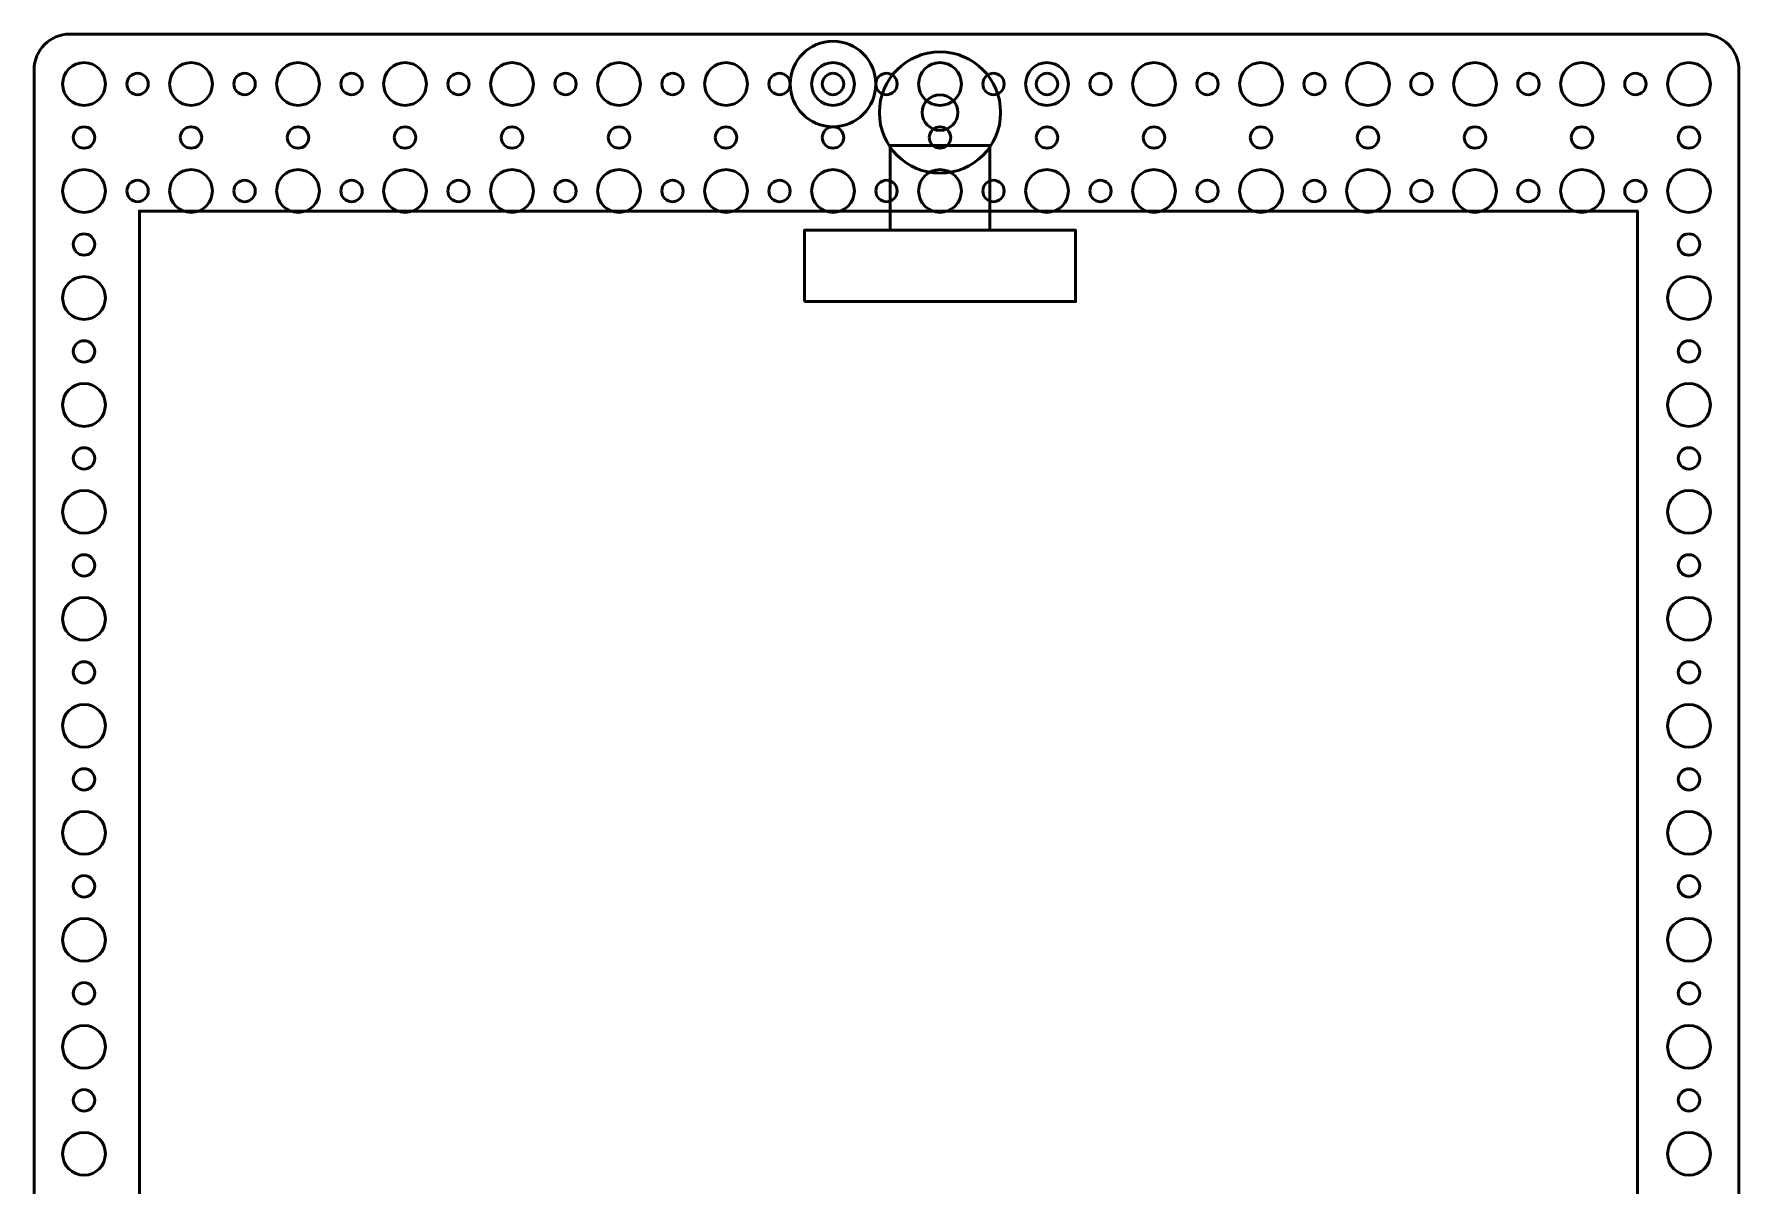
# Model space of a CAD drawing. Header units: centimetres. Extents: x -73 to 73, y -61 to 74.
# Drawn here: x -26.95 to -3.05, y -44.7 to -28.55 of the extents above; entities that cross this region are included whole.
import ezdxf

# ---------------------------------------------------------------- set-up
doc = ezdxf.new("R2010")
doc.units = ezdxf.units.CM
doc.header["$MEASUREMENT"] = 0
doc.layers.add('Layer 1', color=7, linetype='Continuous')

msp = doc.modelspace()

# ---------------------------------------------------------------- linework, layer by layer
at = {"layer": 'Layer 1', "color": 4, "lineweight": 53}
for points in [[(-14.95002, -31.29999), (-13.55002, -31.29999), (-13.55002, -30.10983), (-14.95002, -30.10983), (-14.95002, -31.29999)], [(-25.47354, -60.7323), (-4.47354, -60.7323), (-4.47354, -31.0323), (-25.47354, -31.0323), (-25.47354, -60.7323)], [(-16.15002, -32.3), (-12.35002, -32.3), (-12.35002, -31.3), (-16.15002, -31.3), (-16.15002, -32.3)]]:
    msp.add_lwpolyline(points, close=True, dxfattribs=at)
for centre, major_axis in [((-14.25, -29.65), (0, 0.85)), ((-15.75, -29.25), (0, 0.15)), ((-12.75, -29.25), (0, 0.15)), ((-14.25, -29.65), (0, 0.25))]:
    msp.add_ellipse(centre, major_axis=major_axis, ratio=1, dxfattribs=at)
at = {"layer": 'Layer 1', "lineweight": 53}
for centre, major_axis in [((-26.24999, -29.25001), (0, 0.30001)), ((-3.74999, -29.25001), (0, 0.30001)), ((-26.25, -30), (0, 0.15)), ((-3.75, -30), (0, 0.15)), ((-26.24999, -30.75001), (0, 0.30001)), ((-3.74999, -30.75001), (0, 0.30001)), ((-26.25, -31.5), (0, 0.15)), ((-3.75, -31.5), (0, 0.15)), ((-26.24999, -32.25001), (0, 0.30001)), ((-3.74999, -32.25001), (0, 0.30001)), ((-26.25, -33), (0, 0.15)), ((-3.75, -33), (0, 0.15)), ((-26.24999, -33.75001), (0, 0.30001)), ((-3.74999, -33.75001), (0, 0.30001)), ((-26.25, -34.5), (0, 0.15)), ((-3.75, -34.5), (0, 0.15)), ((-26.24999, -35.25001), (0, 0.30001)), ((-3.74999, -35.25001), (0, 0.30001)), ((-26.25, -36), (0, 0.15)), ((-3.75, -36), (0, 0.15)), ((-26.24999, -36.75001), (0, 0.30001)), ((-3.74999, -36.75001), (0, 0.30001)), ((-26.25, -37.5), (0, 0.15)), ((-3.75, -37.5), (0, 0.15)), ((-26.24999, -38.25001), (0, 0.30001)), ((-3.74999, -38.25001), (0, 0.30001)), ((-26.25, -39), (0, 0.15)), ((-3.75, -39), (0, 0.15)), ((-26.24999, -39.75001), (0, 0.30001)), ((-3.74999, -39.75001), (0, 0.30001)), ((-26.25, -40.5), (0, 0.15)), ((-3.75, -40.5), (0, 0.15)), ((-26.24999, -41.25001), (0, 0.30001)), ((-3.74999, -41.25001), (0, 0.30001)), ((-26.25, -42), (0, 0.15)), ((-3.75, -42), (0, 0.15)), ((-26.24999, -42.75001), (0, 0.30001)), ((-3.74999, -42.75001), (0, 0.30001)), ((-26.25, -43.5), (0, 0.15)), ((-3.75, -43.5), (0, 0.15)), ((-26.24999, -44.25001), (0, 0.30001)), ((-3.74999, -44.25001), (0, 0.30001))]:
    msp.add_ellipse(centre, major_axis=major_axis, ratio=1, dxfattribs=at)
for points, knots in [([(-26.95, -60.95), (-26.95, -60.95), (-26.95, -29.05), (-26.95, -29.05), (-26.95, -29.05), (-26.95, -28.77386), (-26.72614, -28.55), (-26.45, -28.55), (-26.45, -28.55), (-26.45, -28.55), (-3.55, -28.55), (-3.55, -28.55), (-3.55, -28.55), (-3.27386, -28.55), (-3.05, -28.77386), (-3.05, -29.05), (-3.05, -29.05), (-3.05, -29.05), (-3.05, -60.95), (-3.05, -60.95), (-3.05, -60.95), (-3.05, -61.22614), (-3.27386, -61.45), (-3.55, -61.45), (-3.55, -61.45), (-3.55, -61.45), (-26.45, -61.45), (-26.45, -61.45), (-26.45, -61.45), (-26.72614, -61.45), (-26.95, -61.22614), (-26.95, -60.95)], [0, 0, 0, 0, 0.11111111, 0.11111111, 0.11111111, 0.11111111, 0.22222222, 0.22222222, 0.22222222, 0.22222222, 0.33333333, 0.33333333, 0.33333333, 0.33333333, 0.44444444, 0.44444444, 0.44444444, 0.44444444, 0.55555556, 0.55555556, 0.55555556, 0.55555556, 0.66666667, 0.66666667, 0.66666667, 0.66666667, 0.77777778, 0.77777778, 0.77777778, 0.77777778, 1, 1, 1, 1]), ([(-25.65, -29.25), (-25.65, -29.16716), (-25.58284, -29.1), (-25.5, -29.1), (-25.5, -29.1), (-25.41716, -29.1), (-25.35, -29.16716), (-25.35, -29.25), (-25.35, -29.25), (-25.35, -29.33284), (-25.41716, -29.4), (-25.5, -29.4), (-25.5, -29.4), (-25.58284, -29.4), (-25.65, -29.33284), (-25.65, -29.25)], [0, 0, 0, 0, 0.2, 0.2, 0.2, 0.2, 0.4, 0.4, 0.4, 0.4, 0.6, 0.6, 0.6, 0.6, 1, 1, 1, 1]), ([(-25.05, -29.25), (-25.05, -29.08431), (-24.91569, -28.95), (-24.75, -28.95), (-24.75, -28.95), (-24.58431, -28.95), (-24.45, -29.08431), (-24.45, -29.25), (-24.45, -29.25), (-24.45, -29.41569), (-24.58431, -29.55), (-24.75, -29.55), (-24.75, -29.55), (-24.91569, -29.55), (-25.05, -29.41569), (-25.05, -29.25)], [0, 0, 0, 0, 0.2, 0.2, 0.2, 0.2, 0.4, 0.4, 0.4, 0.4, 0.6, 0.6, 0.6, 0.6, 1, 1, 1, 1]), ([(-24.15, -29.25), (-24.15, -29.16716), (-24.08284, -29.1), (-24, -29.1), (-24, -29.1), (-23.91716, -29.1), (-23.85, -29.16716), (-23.85, -29.25), (-23.85, -29.25), (-23.85, -29.33284), (-23.91716, -29.4), (-24, -29.4), (-24, -29.4), (-24.08284, -29.4), (-24.15, -29.33284), (-24.15, -29.25)], [0, 0, 0, 0, 0.2, 0.2, 0.2, 0.2, 0.4, 0.4, 0.4, 0.4, 0.6, 0.6, 0.6, 0.6, 1, 1, 1, 1]), ([(-23.55, -29.25), (-23.55, -29.08431), (-23.41569, -28.95), (-23.25, -28.95), (-23.25, -28.95), (-23.08431, -28.95), (-22.95, -29.08431), (-22.95, -29.25), (-22.95, -29.25), (-22.95, -29.41569), (-23.08431, -29.55), (-23.25, -29.55), (-23.25, -29.55), (-23.41569, -29.55), (-23.55, -29.41569), (-23.55, -29.25)], [0, 0, 0, 0, 0.2, 0.2, 0.2, 0.2, 0.4, 0.4, 0.4, 0.4, 0.6, 0.6, 0.6, 0.6, 1, 1, 1, 1]), ([(-22.65, -29.25), (-22.65, -29.16716), (-22.58284, -29.1), (-22.5, -29.1), (-22.5, -29.1), (-22.41716, -29.1), (-22.35, -29.16716), (-22.35, -29.25), (-22.35, -29.25), (-22.35, -29.33284), (-22.41716, -29.4), (-22.5, -29.4), (-22.5, -29.4), (-22.58284, -29.4), (-22.65, -29.33284), (-22.65, -29.25)], [0, 0, 0, 0, 0.2, 0.2, 0.2, 0.2, 0.4, 0.4, 0.4, 0.4, 0.6, 0.6, 0.6, 0.6, 1, 1, 1, 1]), ([(-22.05, -29.25), (-22.05, -29.08431), (-21.91569, -28.95), (-21.75, -28.95), (-21.75, -28.95), (-21.58431, -28.95), (-21.45, -29.08431), (-21.45, -29.25), (-21.45, -29.25), (-21.45, -29.41569), (-21.58431, -29.55), (-21.75, -29.55), (-21.75, -29.55), (-21.91569, -29.55), (-22.05, -29.41569), (-22.05, -29.25)], [0, 0, 0, 0, 0.2, 0.2, 0.2, 0.2, 0.4, 0.4, 0.4, 0.4, 0.6, 0.6, 0.6, 0.6, 1, 1, 1, 1]), ([(-21.15, -29.25), (-21.15, -29.16716), (-21.08284, -29.1), (-21, -29.1), (-21, -29.1), (-20.91716, -29.1), (-20.85, -29.16716), (-20.85, -29.25), (-20.85, -29.25), (-20.85, -29.33284), (-20.91716, -29.4), (-21, -29.4), (-21, -29.4), (-21.08284, -29.4), (-21.15, -29.33284), (-21.15, -29.25)], [0, 0, 0, 0, 0.2, 0.2, 0.2, 0.2, 0.4, 0.4, 0.4, 0.4, 0.6, 0.6, 0.6, 0.6, 1, 1, 1, 1]), ([(-20.55, -29.25), (-20.55, -29.08431), (-20.41569, -28.95), (-20.25, -28.95), (-20.25, -28.95), (-20.08431, -28.95), (-19.95, -29.08431), (-19.95, -29.25), (-19.95, -29.25), (-19.95, -29.41569), (-20.08431, -29.55), (-20.25, -29.55), (-20.25, -29.55), (-20.41569, -29.55), (-20.55, -29.41569), (-20.55, -29.25)], [0, 0, 0, 0, 0.2, 0.2, 0.2, 0.2, 0.4, 0.4, 0.4, 0.4, 0.6, 0.6, 0.6, 0.6, 1, 1, 1, 1]), ([(-19.65, -29.25), (-19.65, -29.16716), (-19.58284, -29.1), (-19.5, -29.1), (-19.5, -29.1), (-19.41716, -29.1), (-19.35, -29.16716), (-19.35, -29.25), (-19.35, -29.25), (-19.35, -29.33284), (-19.41716, -29.4), (-19.5, -29.4), (-19.5, -29.4), (-19.58284, -29.4), (-19.65, -29.33284), (-19.65, -29.25)], [0, 0, 0, 0, 0.2, 0.2, 0.2, 0.2, 0.4, 0.4, 0.4, 0.4, 0.6, 0.6, 0.6, 0.6, 1, 1, 1, 1]), ([(-19.05, -29.25), (-19.05, -29.08431), (-18.91569, -28.95), (-18.75, -28.95), (-18.75, -28.95), (-18.58431, -28.95), (-18.45, -29.08431), (-18.45, -29.25), (-18.45, -29.25), (-18.45, -29.41569), (-18.58431, -29.55), (-18.75, -29.55), (-18.75, -29.55), (-18.91569, -29.55), (-19.05, -29.41569), (-19.05, -29.25)], [0, 0, 0, 0, 0.2, 0.2, 0.2, 0.2, 0.4, 0.4, 0.4, 0.4, 0.6, 0.6, 0.6, 0.6, 1, 1, 1, 1]), ([(-18.15, -29.25), (-18.15, -29.16716), (-18.08284, -29.1), (-18, -29.1), (-18, -29.1), (-17.91716, -29.1), (-17.85, -29.16716), (-17.85, -29.25), (-17.85, -29.25), (-17.85, -29.33284), (-17.91716, -29.4), (-18, -29.4), (-18, -29.4), (-18.08284, -29.4), (-18.15, -29.33284), (-18.15, -29.25)], [0, 0, 0, 0, 0.2, 0.2, 0.2, 0.2, 0.4, 0.4, 0.4, 0.4, 0.6, 0.6, 0.6, 0.6, 1, 1, 1, 1]), ([(-17.55, -29.25), (-17.55, -29.08431), (-17.41569, -28.95), (-17.25, -28.95), (-17.25, -28.95), (-17.08431, -28.95), (-16.95, -29.08431), (-16.95, -29.25), (-16.95, -29.25), (-16.95, -29.41569), (-17.08431, -29.55), (-17.25, -29.55), (-17.25, -29.55), (-17.41569, -29.55), (-17.55, -29.41569), (-17.55, -29.25)], [0, 0, 0, 0, 0.2, 0.2, 0.2, 0.2, 0.4, 0.4, 0.4, 0.4, 0.6, 0.6, 0.6, 0.6, 1, 1, 1, 1]), ([(-16.65, -29.25), (-16.65, -29.16716), (-16.58284, -29.1), (-16.5, -29.1), (-16.5, -29.1), (-16.41716, -29.1), (-16.35, -29.16716), (-16.35, -29.25), (-16.35, -29.25), (-16.35, -29.33284), (-16.41716, -29.4), (-16.5, -29.4), (-16.5, -29.4), (-16.58284, -29.4), (-16.65, -29.33284), (-16.65, -29.25)], [0, 0, 0, 0, 0.2, 0.2, 0.2, 0.2, 0.4, 0.4, 0.4, 0.4, 0.6, 0.6, 0.6, 0.6, 1, 1, 1, 1]), ([(-16.05, -29.25), (-16.05, -29.08431), (-15.91569, -28.95), (-15.75, -28.95), (-15.75, -28.95), (-15.58431, -28.95), (-15.45, -29.08431), (-15.45, -29.25), (-15.45, -29.25), (-15.45, -29.41569), (-15.58431, -29.55), (-15.75, -29.55), (-15.75, -29.55), (-15.91569, -29.55), (-16.05, -29.41569), (-16.05, -29.25)], [0, 0, 0, 0, 0.2, 0.2, 0.2, 0.2, 0.4, 0.4, 0.4, 0.4, 0.6, 0.6, 0.6, 0.6, 1, 1, 1, 1]), ([(-15.15, -29.25), (-15.15, -29.16716), (-15.08284, -29.1), (-15, -29.1), (-15, -29.1), (-14.91716, -29.1), (-14.85, -29.16716), (-14.85, -29.25), (-14.85, -29.25), (-14.85, -29.33284), (-14.91716, -29.4), (-15, -29.4), (-15, -29.4), (-15.08284, -29.4), (-15.15, -29.33284), (-15.15, -29.25)], [0, 0, 0, 0, 0.2, 0.2, 0.2, 0.2, 0.4, 0.4, 0.4, 0.4, 0.6, 0.6, 0.6, 0.6, 1, 1, 1, 1]), ([(-14.55, -29.25), (-14.55, -29.08431), (-14.41569, -28.95), (-14.25, -28.95), (-14.25, -28.95), (-14.08431, -28.95), (-13.95, -29.08431), (-13.95, -29.25), (-13.95, -29.25), (-13.95, -29.41569), (-14.08431, -29.55), (-14.25, -29.55), (-14.25, -29.55), (-14.41569, -29.55), (-14.55, -29.41569), (-14.55, -29.25)], [0, 0, 0, 0, 0.2, 0.2, 0.2, 0.2, 0.4, 0.4, 0.4, 0.4, 0.6, 0.6, 0.6, 0.6, 1, 1, 1, 1]), ([(-13.65, -29.25), (-13.65, -29.16716), (-13.58284, -29.1), (-13.5, -29.1), (-13.5, -29.1), (-13.41716, -29.1), (-13.35, -29.16716), (-13.35, -29.25), (-13.35, -29.25), (-13.35, -29.33284), (-13.41716, -29.4), (-13.5, -29.4), (-13.5, -29.4), (-13.58284, -29.4), (-13.65, -29.33284), (-13.65, -29.25)], [0, 0, 0, 0, 0.2, 0.2, 0.2, 0.2, 0.4, 0.4, 0.4, 0.4, 0.6, 0.6, 0.6, 0.6, 1, 1, 1, 1]), ([(-13.05, -29.25), (-13.05, -29.08431), (-12.91569, -28.95), (-12.75, -28.95), (-12.75, -28.95), (-12.58431, -28.95), (-12.45, -29.08431), (-12.45, -29.25), (-12.45, -29.25), (-12.45, -29.41569), (-12.58431, -29.55), (-12.75, -29.55), (-12.75, -29.55), (-12.91569, -29.55), (-13.05, -29.41569), (-13.05, -29.25)], [0, 0, 0, 0, 0.2, 0.2, 0.2, 0.2, 0.4, 0.4, 0.4, 0.4, 0.6, 0.6, 0.6, 0.6, 1, 1, 1, 1]), ([(-12.15, -29.25), (-12.15, -29.16716), (-12.08284, -29.1), (-12, -29.1), (-12, -29.1), (-11.91716, -29.1), (-11.85, -29.16716), (-11.85, -29.25), (-11.85, -29.25), (-11.85, -29.33284), (-11.91716, -29.4), (-12, -29.4), (-12, -29.4), (-12.08284, -29.4), (-12.15, -29.33284), (-12.15, -29.25)], [0, 0, 0, 0, 0.2, 0.2, 0.2, 0.2, 0.4, 0.4, 0.4, 0.4, 0.6, 0.6, 0.6, 0.6, 1, 1, 1, 1]), ([(-11.55, -29.25), (-11.55, -29.08431), (-11.41569, -28.95), (-11.25, -28.95), (-11.25, -28.95), (-11.08431, -28.95), (-10.95, -29.08431), (-10.95, -29.25), (-10.95, -29.25), (-10.95, -29.41569), (-11.08431, -29.55), (-11.25, -29.55), (-11.25, -29.55), (-11.41569, -29.55), (-11.55, -29.41569), (-11.55, -29.25)], [0, 0, 0, 0, 0.2, 0.2, 0.2, 0.2, 0.4, 0.4, 0.4, 0.4, 0.6, 0.6, 0.6, 0.6, 1, 1, 1, 1]), ([(-10.65, -29.25), (-10.65, -29.16716), (-10.58284, -29.1), (-10.5, -29.1), (-10.5, -29.1), (-10.41716, -29.1), (-10.35, -29.16716), (-10.35, -29.25), (-10.35, -29.25), (-10.35, -29.33284), (-10.41716, -29.4), (-10.5, -29.4), (-10.5, -29.4), (-10.58284, -29.4), (-10.65, -29.33284), (-10.65, -29.25)], [0, 0, 0, 0, 0.2, 0.2, 0.2, 0.2, 0.4, 0.4, 0.4, 0.4, 0.6, 0.6, 0.6, 0.6, 1, 1, 1, 1]), ([(-10.05, -29.25), (-10.05, -29.08431), (-9.91569, -28.95), (-9.75, -28.95), (-9.75, -28.95), (-9.58431, -28.95), (-9.45, -29.08431), (-9.45, -29.25), (-9.45, -29.25), (-9.45, -29.41569), (-9.58431, -29.55), (-9.75, -29.55), (-9.75, -29.55), (-9.91569, -29.55), (-10.05, -29.41569), (-10.05, -29.25)], [0, 0, 0, 0, 0.2, 0.2, 0.2, 0.2, 0.4, 0.4, 0.4, 0.4, 0.6, 0.6, 0.6, 0.6, 1, 1, 1, 1]), ([(-9.15, -29.25), (-9.15, -29.16716), (-9.08284, -29.1), (-9, -29.1), (-9, -29.1), (-8.91716, -29.1), (-8.85, -29.16716), (-8.85, -29.25), (-8.85, -29.25), (-8.85, -29.33284), (-8.91716, -29.4), (-9, -29.4), (-9, -29.4), (-9.08284, -29.4), (-9.15, -29.33284), (-9.15, -29.25)], [0, 0, 0, 0, 0.2, 0.2, 0.2, 0.2, 0.4, 0.4, 0.4, 0.4, 0.6, 0.6, 0.6, 0.6, 1, 1, 1, 1]), ([(-8.55, -29.25), (-8.55, -29.08431), (-8.41569, -28.95), (-8.25, -28.95), (-8.25, -28.95), (-8.08431, -28.95), (-7.95, -29.08431), (-7.95, -29.25), (-7.95, -29.25), (-7.95, -29.41569), (-8.08431, -29.55), (-8.25, -29.55), (-8.25, -29.55), (-8.41569, -29.55), (-8.55, -29.41569), (-8.55, -29.25)], [0, 0, 0, 0, 0.2, 0.2, 0.2, 0.2, 0.4, 0.4, 0.4, 0.4, 0.6, 0.6, 0.6, 0.6, 1, 1, 1, 1]), ([(-7.65, -29.25), (-7.65, -29.16716), (-7.58284, -29.1), (-7.5, -29.1), (-7.5, -29.1), (-7.41716, -29.1), (-7.35, -29.16716), (-7.35, -29.25), (-7.35, -29.25), (-7.35, -29.33284), (-7.41716, -29.4), (-7.5, -29.4), (-7.5, -29.4), (-7.58284, -29.4), (-7.65, -29.33284), (-7.65, -29.25)], [0, 0, 0, 0, 0.2, 0.2, 0.2, 0.2, 0.4, 0.4, 0.4, 0.4, 0.6, 0.6, 0.6, 0.6, 1, 1, 1, 1]), ([(-7.05, -29.25), (-7.05, -29.08431), (-6.91569, -28.95), (-6.75, -28.95), (-6.75, -28.95), (-6.58431, -28.95), (-6.45, -29.08431), (-6.45, -29.25), (-6.45, -29.25), (-6.45, -29.41569), (-6.58431, -29.55), (-6.75, -29.55), (-6.75, -29.55), (-6.91569, -29.55), (-7.05, -29.41569), (-7.05, -29.25)], [0, 0, 0, 0, 0.2, 0.2, 0.2, 0.2, 0.4, 0.4, 0.4, 0.4, 0.6, 0.6, 0.6, 0.6, 1, 1, 1, 1]), ([(-6.15, -29.25), (-6.15, -29.16716), (-6.08284, -29.1), (-6, -29.1), (-6, -29.1), (-5.91716, -29.1), (-5.85, -29.16716), (-5.85, -29.25), (-5.85, -29.25), (-5.85, -29.33284), (-5.91716, -29.4), (-6, -29.4), (-6, -29.4), (-6.08284, -29.4), (-6.15, -29.33284), (-6.15, -29.25)], [0, 0, 0, 0, 0.2, 0.2, 0.2, 0.2, 0.4, 0.4, 0.4, 0.4, 0.6, 0.6, 0.6, 0.6, 1, 1, 1, 1]), ([(-5.55, -29.25), (-5.55, -29.08431), (-5.41569, -28.95), (-5.25, -28.95), (-5.25, -28.95), (-5.08431, -28.95), (-4.95, -29.08431), (-4.95, -29.25), (-4.95, -29.25), (-4.95, -29.41569), (-5.08431, -29.55), (-5.25, -29.55), (-5.25, -29.55), (-5.41569, -29.55), (-5.55, -29.41569), (-5.55, -29.25)], [0, 0, 0, 0, 0.2, 0.2, 0.2, 0.2, 0.4, 0.4, 0.4, 0.4, 0.6, 0.6, 0.6, 0.6, 1, 1, 1, 1]), ([(-4.65, -29.25), (-4.65, -29.16716), (-4.58284, -29.1), (-4.5, -29.1), (-4.5, -29.1), (-4.41716, -29.1), (-4.35, -29.16716), (-4.35, -29.25), (-4.35, -29.25), (-4.35, -29.33284), (-4.41716, -29.4), (-4.5, -29.4), (-4.5, -29.4), (-4.58284, -29.4), (-4.65, -29.33284), (-4.65, -29.25)], [0, 0, 0, 0, 0.2, 0.2, 0.2, 0.2, 0.4, 0.4, 0.4, 0.4, 0.6, 0.6, 0.6, 0.6, 1, 1, 1, 1]), ([(-24.9, -30), (-24.9, -29.91716), (-24.83284, -29.85), (-24.75, -29.85), (-24.75, -29.85), (-24.66716, -29.85), (-24.6, -29.91716), (-24.6, -30), (-24.6, -30), (-24.6, -30.08284), (-24.66716, -30.15), (-24.75, -30.15), (-24.75, -30.15), (-24.83284, -30.15), (-24.9, -30.08284), (-24.9, -30)], [0, 0, 0, 0, 0.2, 0.2, 0.2, 0.2, 0.4, 0.4, 0.4, 0.4, 0.6, 0.6, 0.6, 0.6, 1, 1, 1, 1]), ([(-23.4, -30), (-23.4, -29.91716), (-23.33284, -29.85), (-23.25, -29.85), (-23.25, -29.85), (-23.16716, -29.85), (-23.1, -29.91716), (-23.1, -30), (-23.1, -30), (-23.1, -30.08284), (-23.16716, -30.15), (-23.25, -30.15), (-23.25, -30.15), (-23.33284, -30.15), (-23.4, -30.08284), (-23.4, -30)], [0, 0, 0, 0, 0.2, 0.2, 0.2, 0.2, 0.4, 0.4, 0.4, 0.4, 0.6, 0.6, 0.6, 0.6, 1, 1, 1, 1]), ([(-21.9, -30), (-21.9, -29.91716), (-21.83284, -29.85), (-21.75, -29.85), (-21.75, -29.85), (-21.66716, -29.85), (-21.6, -29.91716), (-21.6, -30), (-21.6, -30), (-21.6, -30.08284), (-21.66716, -30.15), (-21.75, -30.15), (-21.75, -30.15), (-21.83284, -30.15), (-21.9, -30.08284), (-21.9, -30)], [0, 0, 0, 0, 0.2, 0.2, 0.2, 0.2, 0.4, 0.4, 0.4, 0.4, 0.6, 0.6, 0.6, 0.6, 1, 1, 1, 1]), ([(-20.4, -30), (-20.4, -29.91716), (-20.33284, -29.85), (-20.25, -29.85), (-20.25, -29.85), (-20.16716, -29.85), (-20.1, -29.91716), (-20.1, -30), (-20.1, -30), (-20.1, -30.08284), (-20.16716, -30.15), (-20.25, -30.15), (-20.25, -30.15), (-20.33284, -30.15), (-20.4, -30.08284), (-20.4, -30)], [0, 0, 0, 0, 0.2, 0.2, 0.2, 0.2, 0.4, 0.4, 0.4, 0.4, 0.6, 0.6, 0.6, 0.6, 1, 1, 1, 1]), ([(-18.9, -30), (-18.9, -29.91716), (-18.83284, -29.85), (-18.75, -29.85), (-18.75, -29.85), (-18.66716, -29.85), (-18.6, -29.91716), (-18.6, -30), (-18.6, -30), (-18.6, -30.08284), (-18.66716, -30.15), (-18.75, -30.15), (-18.75, -30.15), (-18.83284, -30.15), (-18.9, -30.08284), (-18.9, -30)], [0, 0, 0, 0, 0.2, 0.2, 0.2, 0.2, 0.4, 0.4, 0.4, 0.4, 0.6, 0.6, 0.6, 0.6, 1, 1, 1, 1]), ([(-17.4, -30), (-17.4, -29.91716), (-17.33284, -29.85), (-17.25, -29.85), (-17.25, -29.85), (-17.16716, -29.85), (-17.1, -29.91716), (-17.1, -30), (-17.1, -30), (-17.1, -30.08284), (-17.16716, -30.15), (-17.25, -30.15), (-17.25, -30.15), (-17.33284, -30.15), (-17.4, -30.08284), (-17.4, -30)], [0, 0, 0, 0, 0.2, 0.2, 0.2, 0.2, 0.4, 0.4, 0.4, 0.4, 0.6, 0.6, 0.6, 0.6, 1, 1, 1, 1]), ([(-15.9, -30), (-15.9, -29.91716), (-15.83284, -29.85), (-15.75, -29.85), (-15.75, -29.85), (-15.66716, -29.85), (-15.6, -29.91716), (-15.6, -30), (-15.6, -30), (-15.6, -30.08284), (-15.66716, -30.15), (-15.75, -30.15), (-15.75, -30.15), (-15.83284, -30.15), (-15.9, -30.08284), (-15.9, -30)], [0, 0, 0, 0, 0.2, 0.2, 0.2, 0.2, 0.4, 0.4, 0.4, 0.4, 0.6, 0.6, 0.6, 0.6, 1, 1, 1, 1]), ([(-14.4, -30), (-14.4, -29.91716), (-14.33284, -29.85), (-14.25, -29.85), (-14.25, -29.85), (-14.16716, -29.85), (-14.1, -29.91716), (-14.1, -30), (-14.1, -30), (-14.1, -30.08284), (-14.16716, -30.15), (-14.25, -30.15), (-14.25, -30.15), (-14.33284, -30.15), (-14.4, -30.08284), (-14.4, -30)], [0, 0, 0, 0, 0.2, 0.2, 0.2, 0.2, 0.4, 0.4, 0.4, 0.4, 0.6, 0.6, 0.6, 0.6, 1, 1, 1, 1]), ([(-12.9, -30), (-12.9, -29.91716), (-12.83284, -29.85), (-12.75, -29.85), (-12.75, -29.85), (-12.66716, -29.85), (-12.6, -29.91716), (-12.6, -30), (-12.6, -30), (-12.6, -30.08284), (-12.66716, -30.15), (-12.75, -30.15), (-12.75, -30.15), (-12.83284, -30.15), (-12.9, -30.08284), (-12.9, -30)], [0, 0, 0, 0, 0.2, 0.2, 0.2, 0.2, 0.4, 0.4, 0.4, 0.4, 0.6, 0.6, 0.6, 0.6, 1, 1, 1, 1]), ([(-11.4, -30), (-11.4, -29.91716), (-11.33284, -29.85), (-11.25, -29.85), (-11.25, -29.85), (-11.16716, -29.85), (-11.1, -29.91716), (-11.1, -30), (-11.1, -30), (-11.1, -30.08284), (-11.16716, -30.15), (-11.25, -30.15), (-11.25, -30.15), (-11.33284, -30.15), (-11.4, -30.08284), (-11.4, -30)], [0, 0, 0, 0, 0.2, 0.2, 0.2, 0.2, 0.4, 0.4, 0.4, 0.4, 0.6, 0.6, 0.6, 0.6, 1, 1, 1, 1]), ([(-9.9, -30), (-9.9, -29.91716), (-9.83284, -29.85), (-9.75, -29.85), (-9.75, -29.85), (-9.66716, -29.85), (-9.6, -29.91716), (-9.6, -30), (-9.6, -30), (-9.6, -30.08284), (-9.66716, -30.15), (-9.75, -30.15), (-9.75, -30.15), (-9.83284, -30.15), (-9.9, -30.08284), (-9.9, -30)], [0, 0, 0, 0, 0.2, 0.2, 0.2, 0.2, 0.4, 0.4, 0.4, 0.4, 0.6, 0.6, 0.6, 0.6, 1, 1, 1, 1]), ([(-8.4, -30), (-8.4, -29.91716), (-8.33284, -29.85), (-8.25, -29.85), (-8.25, -29.85), (-8.16716, -29.85), (-8.1, -29.91716), (-8.1, -30), (-8.1, -30), (-8.1, -30.08284), (-8.16716, -30.15), (-8.25, -30.15), (-8.25, -30.15), (-8.33284, -30.15), (-8.4, -30.08284), (-8.4, -30)], [0, 0, 0, 0, 0.2, 0.2, 0.2, 0.2, 0.4, 0.4, 0.4, 0.4, 0.6, 0.6, 0.6, 0.6, 1, 1, 1, 1]), ([(-6.9, -30), (-6.9, -29.91716), (-6.83284, -29.85), (-6.75, -29.85), (-6.75, -29.85), (-6.66716, -29.85), (-6.6, -29.91716), (-6.6, -30), (-6.6, -30), (-6.6, -30.08284), (-6.66716, -30.15), (-6.75, -30.15), (-6.75, -30.15), (-6.83284, -30.15), (-6.9, -30.08284), (-6.9, -30)], [0, 0, 0, 0, 0.2, 0.2, 0.2, 0.2, 0.4, 0.4, 0.4, 0.4, 0.6, 0.6, 0.6, 0.6, 1, 1, 1, 1]), ([(-5.4, -30), (-5.4, -29.91716), (-5.33284, -29.85), (-5.25, -29.85), (-5.25, -29.85), (-5.16716, -29.85), (-5.1, -29.91716), (-5.1, -30), (-5.1, -30), (-5.1, -30.08284), (-5.16716, -30.15), (-5.25, -30.15), (-5.25, -30.15), (-5.33284, -30.15), (-5.4, -30.08284), (-5.4, -30)], [0, 0, 0, 0, 0.2, 0.2, 0.2, 0.2, 0.4, 0.4, 0.4, 0.4, 0.6, 0.6, 0.6, 0.6, 1, 1, 1, 1]), ([(-25.05, -30.75), (-25.05, -30.58431), (-24.91569, -30.45), (-24.75, -30.45), (-24.75, -30.45), (-24.58431, -30.45), (-24.45, -30.58431), (-24.45, -30.75), (-24.45, -30.75), (-24.45, -30.91569), (-24.58431, -31.05), (-24.75, -31.05), (-24.75, -31.05), (-24.91569, -31.05), (-25.05, -30.91569), (-25.05, -30.75)], [0, 0, 0, 0, 0.2, 0.2, 0.2, 0.2, 0.4, 0.4, 0.4, 0.4, 0.6, 0.6, 0.6, 0.6, 1, 1, 1, 1]), ([(-23.55, -30.75), (-23.55, -30.58431), (-23.41569, -30.45), (-23.25, -30.45), (-23.25, -30.45), (-23.08431, -30.45), (-22.95, -30.58431), (-22.95, -30.75), (-22.95, -30.75), (-22.95, -30.91569), (-23.08431, -31.05), (-23.25, -31.05), (-23.25, -31.05), (-23.41569, -31.05), (-23.55, -30.91569), (-23.55, -30.75)], [0, 0, 0, 0, 0.2, 0.2, 0.2, 0.2, 0.4, 0.4, 0.4, 0.4, 0.6, 0.6, 0.6, 0.6, 1, 1, 1, 1]), ([(-22.05, -30.75), (-22.05, -30.58431), (-21.91569, -30.45), (-21.75, -30.45), (-21.75, -30.45), (-21.58431, -30.45), (-21.45, -30.58431), (-21.45, -30.75), (-21.45, -30.75), (-21.45, -30.91569), (-21.58431, -31.05), (-21.75, -31.05), (-21.75, -31.05), (-21.91569, -31.05), (-22.05, -30.91569), (-22.05, -30.75)], [0, 0, 0, 0, 0.2, 0.2, 0.2, 0.2, 0.4, 0.4, 0.4, 0.4, 0.6, 0.6, 0.6, 0.6, 1, 1, 1, 1]), ([(-20.55, -30.75), (-20.55, -30.58431), (-20.41569, -30.45), (-20.25, -30.45), (-20.25, -30.45), (-20.08431, -30.45), (-19.95, -30.58431), (-19.95, -30.75), (-19.95, -30.75), (-19.95, -30.91569), (-20.08431, -31.05), (-20.25, -31.05), (-20.25, -31.05), (-20.41569, -31.05), (-20.55, -30.91569), (-20.55, -30.75)], [0, 0, 0, 0, 0.2, 0.2, 0.2, 0.2, 0.4, 0.4, 0.4, 0.4, 0.6, 0.6, 0.6, 0.6, 1, 1, 1, 1]), ([(-19.05, -30.75), (-19.05, -30.58431), (-18.91569, -30.45), (-18.75, -30.45), (-18.75, -30.45), (-18.58431, -30.45), (-18.45, -30.58431), (-18.45, -30.75), (-18.45, -30.75), (-18.45, -30.91569), (-18.58431, -31.05), (-18.75, -31.05), (-18.75, -31.05), (-18.91569, -31.05), (-19.05, -30.91569), (-19.05, -30.75)], [0, 0, 0, 0, 0.2, 0.2, 0.2, 0.2, 0.4, 0.4, 0.4, 0.4, 0.6, 0.6, 0.6, 0.6, 1, 1, 1, 1]), ([(-17.55, -30.75), (-17.55, -30.58431), (-17.41569, -30.45), (-17.25, -30.45), (-17.25, -30.45), (-17.08431, -30.45), (-16.95, -30.58431), (-16.95, -30.75), (-16.95, -30.75), (-16.95, -30.91569), (-17.08431, -31.05), (-17.25, -31.05), (-17.25, -31.05), (-17.41569, -31.05), (-17.55, -30.91569), (-17.55, -30.75)], [0, 0, 0, 0, 0.2, 0.2, 0.2, 0.2, 0.4, 0.4, 0.4, 0.4, 0.6, 0.6, 0.6, 0.6, 1, 1, 1, 1]), ([(-16.05, -30.75), (-16.05, -30.58431), (-15.91569, -30.45), (-15.75, -30.45), (-15.75, -30.45), (-15.58431, -30.45), (-15.45, -30.58431), (-15.45, -30.75), (-15.45, -30.75), (-15.45, -30.91569), (-15.58431, -31.05), (-15.75, -31.05), (-15.75, -31.05), (-15.91569, -31.05), (-16.05, -30.91569), (-16.05, -30.75)], [0, 0, 0, 0, 0.2, 0.2, 0.2, 0.2, 0.4, 0.4, 0.4, 0.4, 0.6, 0.6, 0.6, 0.6, 1, 1, 1, 1]), ([(-14.55, -30.75), (-14.55, -30.58431), (-14.41569, -30.45), (-14.25, -30.45), (-14.25, -30.45), (-14.08431, -30.45), (-13.95, -30.58431), (-13.95, -30.75), (-13.95, -30.75), (-13.95, -30.91569), (-14.08431, -31.05), (-14.25, -31.05), (-14.25, -31.05), (-14.41569, -31.05), (-14.55, -30.91569), (-14.55, -30.75)], [0, 0, 0, 0, 0.2, 0.2, 0.2, 0.2, 0.4, 0.4, 0.4, 0.4, 0.6, 0.6, 0.6, 0.6, 1, 1, 1, 1]), ([(-13.05, -30.75), (-13.05, -30.58431), (-12.91569, -30.45), (-12.75, -30.45), (-12.75, -30.45), (-12.58431, -30.45), (-12.45, -30.58431), (-12.45, -30.75), (-12.45, -30.75), (-12.45, -30.91569), (-12.58431, -31.05), (-12.75, -31.05), (-12.75, -31.05), (-12.91569, -31.05), (-13.05, -30.91569), (-13.05, -30.75)], [0, 0, 0, 0, 0.2, 0.2, 0.2, 0.2, 0.4, 0.4, 0.4, 0.4, 0.6, 0.6, 0.6, 0.6, 1, 1, 1, 1]), ([(-11.55, -30.75), (-11.55, -30.58431), (-11.41569, -30.45), (-11.25, -30.45), (-11.25, -30.45), (-11.08431, -30.45), (-10.95, -30.58431), (-10.95, -30.75), (-10.95, -30.75), (-10.95, -30.91569), (-11.08431, -31.05), (-11.25, -31.05), (-11.25, -31.05), (-11.41569, -31.05), (-11.55, -30.91569), (-11.55, -30.75)], [0, 0, 0, 0, 0.2, 0.2, 0.2, 0.2, 0.4, 0.4, 0.4, 0.4, 0.6, 0.6, 0.6, 0.6, 1, 1, 1, 1]), ([(-10.05, -30.75), (-10.05, -30.58431), (-9.91569, -30.45), (-9.75, -30.45), (-9.75, -30.45), (-9.58431, -30.45), (-9.45, -30.58431), (-9.45, -30.75), (-9.45, -30.75), (-9.45, -30.91569), (-9.58431, -31.05), (-9.75, -31.05), (-9.75, -31.05), (-9.91569, -31.05), (-10.05, -30.91569), (-10.05, -30.75)], [0, 0, 0, 0, 0.2, 0.2, 0.2, 0.2, 0.4, 0.4, 0.4, 0.4, 0.6, 0.6, 0.6, 0.6, 1, 1, 1, 1]), ([(-8.55, -30.75), (-8.55, -30.58431), (-8.41569, -30.45), (-8.25, -30.45), (-8.25, -30.45), (-8.08431, -30.45), (-7.95, -30.58431), (-7.95, -30.75), (-7.95, -30.75), (-7.95, -30.91569), (-8.08431, -31.05), (-8.25, -31.05), (-8.25, -31.05), (-8.41569, -31.05), (-8.55, -30.91569), (-8.55, -30.75)], [0, 0, 0, 0, 0.2, 0.2, 0.2, 0.2, 0.4, 0.4, 0.4, 0.4, 0.6, 0.6, 0.6, 0.6, 1, 1, 1, 1]), ([(-7.05, -30.75), (-7.05, -30.58431), (-6.91569, -30.45), (-6.75, -30.45), (-6.75, -30.45), (-6.58431, -30.45), (-6.45, -30.58431), (-6.45, -30.75), (-6.45, -30.75), (-6.45, -30.91569), (-6.58431, -31.05), (-6.75, -31.05), (-6.75, -31.05), (-6.91569, -31.05), (-7.05, -30.91569), (-7.05, -30.75)], [0, 0, 0, 0, 0.2, 0.2, 0.2, 0.2, 0.4, 0.4, 0.4, 0.4, 0.6, 0.6, 0.6, 0.6, 1, 1, 1, 1]), ([(-5.55, -30.75), (-5.55, -30.58431), (-5.41569, -30.45), (-5.25, -30.45), (-5.25, -30.45), (-5.08431, -30.45), (-4.95, -30.58431), (-4.95, -30.75), (-4.95, -30.75), (-4.95, -30.91569), (-5.08431, -31.05), (-5.25, -31.05), (-5.25, -31.05), (-5.41569, -31.05), (-5.55, -30.91569), (-5.55, -30.75)], [0, 0, 0, 0, 0.2, 0.2, 0.2, 0.2, 0.4, 0.4, 0.4, 0.4, 0.6, 0.6, 0.6, 0.6, 1, 1, 1, 1]), ([(-25.65, -30.75), (-25.65, -30.66716), (-25.58284, -30.6), (-25.5, -30.6), (-25.5, -30.6), (-25.41716, -30.6), (-25.35, -30.66716), (-25.35, -30.75), (-25.35, -30.75), (-25.35, -30.83284), (-25.41716, -30.9), (-25.5, -30.9), (-25.5, -30.9), (-25.58284, -30.9), (-25.65, -30.83284), (-25.65, -30.75)], [0, 0, 0, 0, 0.2, 0.2, 0.2, 0.2, 0.4, 0.4, 0.4, 0.4, 0.6, 0.6, 0.6, 0.6, 1, 1, 1, 1]), ([(-24.15, -30.75), (-24.15, -30.66716), (-24.08284, -30.6), (-24, -30.6), (-24, -30.6), (-23.91716, -30.6), (-23.85, -30.66716), (-23.85, -30.75), (-23.85, -30.75), (-23.85, -30.83284), (-23.91716, -30.9), (-24, -30.9), (-24, -30.9), (-24.08284, -30.9), (-24.15, -30.83284), (-24.15, -30.75)], [0, 0, 0, 0, 0.2, 0.2, 0.2, 0.2, 0.4, 0.4, 0.4, 0.4, 0.6, 0.6, 0.6, 0.6, 1, 1, 1, 1]), ([(-22.65, -30.75), (-22.65, -30.66716), (-22.58284, -30.6), (-22.5, -30.6), (-22.5, -30.6), (-22.41716, -30.6), (-22.35, -30.66716), (-22.35, -30.75), (-22.35, -30.75), (-22.35, -30.83284), (-22.41716, -30.9), (-22.5, -30.9), (-22.5, -30.9), (-22.58284, -30.9), (-22.65, -30.83284), (-22.65, -30.75)], [0, 0, 0, 0, 0.2, 0.2, 0.2, 0.2, 0.4, 0.4, 0.4, 0.4, 0.6, 0.6, 0.6, 0.6, 1, 1, 1, 1]), ([(-21.15, -30.75), (-21.15, -30.66716), (-21.08284, -30.6), (-21, -30.6), (-21, -30.6), (-20.91716, -30.6), (-20.85, -30.66716), (-20.85, -30.75), (-20.85, -30.75), (-20.85, -30.83284), (-20.91716, -30.9), (-21, -30.9), (-21, -30.9), (-21.08284, -30.9), (-21.15, -30.83284), (-21.15, -30.75)], [0, 0, 0, 0, 0.2, 0.2, 0.2, 0.2, 0.4, 0.4, 0.4, 0.4, 0.6, 0.6, 0.6, 0.6, 1, 1, 1, 1]), ([(-19.65, -30.75), (-19.65, -30.66716), (-19.58284, -30.6), (-19.5, -30.6), (-19.5, -30.6), (-19.41716, -30.6), (-19.35, -30.66716), (-19.35, -30.75), (-19.35, -30.75), (-19.35, -30.83284), (-19.41716, -30.9), (-19.5, -30.9), (-19.5, -30.9), (-19.58284, -30.9), (-19.65, -30.83284), (-19.65, -30.75)], [0, 0, 0, 0, 0.2, 0.2, 0.2, 0.2, 0.4, 0.4, 0.4, 0.4, 0.6, 0.6, 0.6, 0.6, 1, 1, 1, 1]), ([(-18.15, -30.75), (-18.15, -30.66716), (-18.08284, -30.6), (-18, -30.6), (-18, -30.6), (-17.91716, -30.6), (-17.85, -30.66716), (-17.85, -30.75), (-17.85, -30.75), (-17.85, -30.83284), (-17.91716, -30.9), (-18, -30.9), (-18, -30.9), (-18.08284, -30.9), (-18.15, -30.83284), (-18.15, -30.75)], [0, 0, 0, 0, 0.2, 0.2, 0.2, 0.2, 0.4, 0.4, 0.4, 0.4, 0.6, 0.6, 0.6, 0.6, 1, 1, 1, 1]), ([(-16.65, -30.75), (-16.65, -30.66716), (-16.58284, -30.6), (-16.5, -30.6), (-16.5, -30.6), (-16.41716, -30.6), (-16.35, -30.66716), (-16.35, -30.75), (-16.35, -30.75), (-16.35, -30.83284), (-16.41716, -30.9), (-16.5, -30.9), (-16.5, -30.9), (-16.58284, -30.9), (-16.65, -30.83284), (-16.65, -30.75)], [0, 0, 0, 0, 0.2, 0.2, 0.2, 0.2, 0.4, 0.4, 0.4, 0.4, 0.6, 0.6, 0.6, 0.6, 1, 1, 1, 1]), ([(-15.15, -30.75), (-15.15, -30.66716), (-15.08284, -30.6), (-15, -30.6), (-15, -30.6), (-14.91716, -30.6), (-14.85, -30.66716), (-14.85, -30.75), (-14.85, -30.75), (-14.85, -30.83284), (-14.91716, -30.9), (-15, -30.9), (-15, -30.9), (-15.08284, -30.9), (-15.15, -30.83284), (-15.15, -30.75)], [0, 0, 0, 0, 0.2, 0.2, 0.2, 0.2, 0.4, 0.4, 0.4, 0.4, 0.6, 0.6, 0.6, 0.6, 1, 1, 1, 1]), ([(-13.65, -30.75), (-13.65, -30.66716), (-13.58284, -30.6), (-13.5, -30.6), (-13.5, -30.6), (-13.41716, -30.6), (-13.35, -30.66716), (-13.35, -30.75), (-13.35, -30.75), (-13.35, -30.83284), (-13.41716, -30.9), (-13.5, -30.9), (-13.5, -30.9), (-13.58284, -30.9), (-13.65, -30.83284), (-13.65, -30.75)], [0, 0, 0, 0, 0.2, 0.2, 0.2, 0.2, 0.4, 0.4, 0.4, 0.4, 0.6, 0.6, 0.6, 0.6, 1, 1, 1, 1]), ([(-12.15, -30.75), (-12.15, -30.66716), (-12.08284, -30.6), (-12, -30.6), (-12, -30.6), (-11.91716, -30.6), (-11.85, -30.66716), (-11.85, -30.75), (-11.85, -30.75), (-11.85, -30.83284), (-11.91716, -30.9), (-12, -30.9), (-12, -30.9), (-12.08284, -30.9), (-12.15, -30.83284), (-12.15, -30.75)], [0, 0, 0, 0, 0.2, 0.2, 0.2, 0.2, 0.4, 0.4, 0.4, 0.4, 0.6, 0.6, 0.6, 0.6, 1, 1, 1, 1]), ([(-10.65, -30.75), (-10.65, -30.66716), (-10.58284, -30.6), (-10.5, -30.6), (-10.5, -30.6), (-10.41716, -30.6), (-10.35, -30.66716), (-10.35, -30.75), (-10.35, -30.75), (-10.35, -30.83284), (-10.41716, -30.9), (-10.5, -30.9), (-10.5, -30.9), (-10.58284, -30.9), (-10.65, -30.83284), (-10.65, -30.75)], [0, 0, 0, 0, 0.2, 0.2, 0.2, 0.2, 0.4, 0.4, 0.4, 0.4, 0.6, 0.6, 0.6, 0.6, 1, 1, 1, 1]), ([(-9.15, -30.75), (-9.15, -30.66716), (-9.08284, -30.6), (-9, -30.6), (-9, -30.6), (-8.91716, -30.6), (-8.85, -30.66716), (-8.85, -30.75), (-8.85, -30.75), (-8.85, -30.83284), (-8.91716, -30.9), (-9, -30.9), (-9, -30.9), (-9.08284, -30.9), (-9.15, -30.83284), (-9.15, -30.75)], [0, 0, 0, 0, 0.2, 0.2, 0.2, 0.2, 0.4, 0.4, 0.4, 0.4, 0.6, 0.6, 0.6, 0.6, 1, 1, 1, 1]), ([(-7.65, -30.75), (-7.65, -30.66716), (-7.58284, -30.6), (-7.5, -30.6), (-7.5, -30.6), (-7.41716, -30.6), (-7.35, -30.66716), (-7.35, -30.75), (-7.35, -30.75), (-7.35, -30.83284), (-7.41716, -30.9), (-7.5, -30.9), (-7.5, -30.9), (-7.58284, -30.9), (-7.65, -30.83284), (-7.65, -30.75)], [0, 0, 0, 0, 0.2, 0.2, 0.2, 0.2, 0.4, 0.4, 0.4, 0.4, 0.6, 0.6, 0.6, 0.6, 1, 1, 1, 1]), ([(-6.15, -30.75), (-6.15, -30.66716), (-6.08284, -30.6), (-6, -30.6), (-6, -30.6), (-5.91716, -30.6), (-5.85, -30.66716), (-5.85, -30.75), (-5.85, -30.75), (-5.85, -30.83284), (-5.91716, -30.9), (-6, -30.9), (-6, -30.9), (-6.08284, -30.9), (-6.15, -30.83284), (-6.15, -30.75)], [0, 0, 0, 0, 0.2, 0.2, 0.2, 0.2, 0.4, 0.4, 0.4, 0.4, 0.6, 0.6, 0.6, 0.6, 1, 1, 1, 1]), ([(-4.65, -30.75), (-4.65, -30.66716), (-4.58284, -30.6), (-4.5, -30.6), (-4.5, -30.6), (-4.41716, -30.6), (-4.35, -30.66716), (-4.35, -30.75), (-4.35, -30.75), (-4.35, -30.83284), (-4.41716, -30.9), (-4.5, -30.9), (-4.5, -30.9), (-4.58284, -30.9), (-4.65, -30.83284), (-4.65, -30.75)], [0, 0, 0, 0, 0.2, 0.2, 0.2, 0.2, 0.4, 0.4, 0.4, 0.4, 0.6, 0.6, 0.6, 0.6, 1, 1, 1, 1])]:
    msp.add_open_spline(points, degree=3, knots=knots, dxfattribs=at)
at = {"layer": 'Layer 1', "color": 4, "lineweight": 53}
msp.add_open_spline([(-16.35, -29.25), (-16.35, -28.91863), (-16.08137, -28.65), (-15.75, -28.65), (-15.75, -28.65), (-15.41863, -28.65), (-15.15, -28.91863), (-15.15, -29.25), (-15.15, -29.25), (-15.15, -29.58137), (-15.41863, -29.85), (-15.75, -29.85), (-15.75, -29.85), (-16.08137, -29.85), (-16.35, -29.58137), (-16.35, -29.25)], degree=3, knots=[0, 0, 0, 0, 0.2, 0.2, 0.2, 0.2, 0.4, 0.4, 0.4, 0.4, 0.6, 0.6, 0.6, 0.6, 1, 1, 1, 1], dxfattribs=at)

doc.saveas('drawing.dxf')
